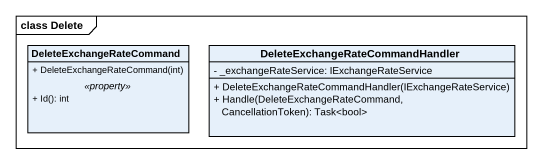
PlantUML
@startuml
mainframe class Delete
hide circle
hide empty members
skinparam classAttributeIconSize 0
class DeleteExchangeRateCommand {
  + DeleteExchangeRateCommand(int)
  .. <<property>> ..
  + Id(): int
}
class "DeleteExchangeRateCommandHandler" as DeleteExchangeRateCommandHan {
  - _exchangeRateService: IExchangeRateService
  + DeleteExchangeRateCommandHandler(IExchangeRateService)
  + Handle(DeleteExchangeRateCommand, CancellationToken): Task<bool>
}
@enduml
